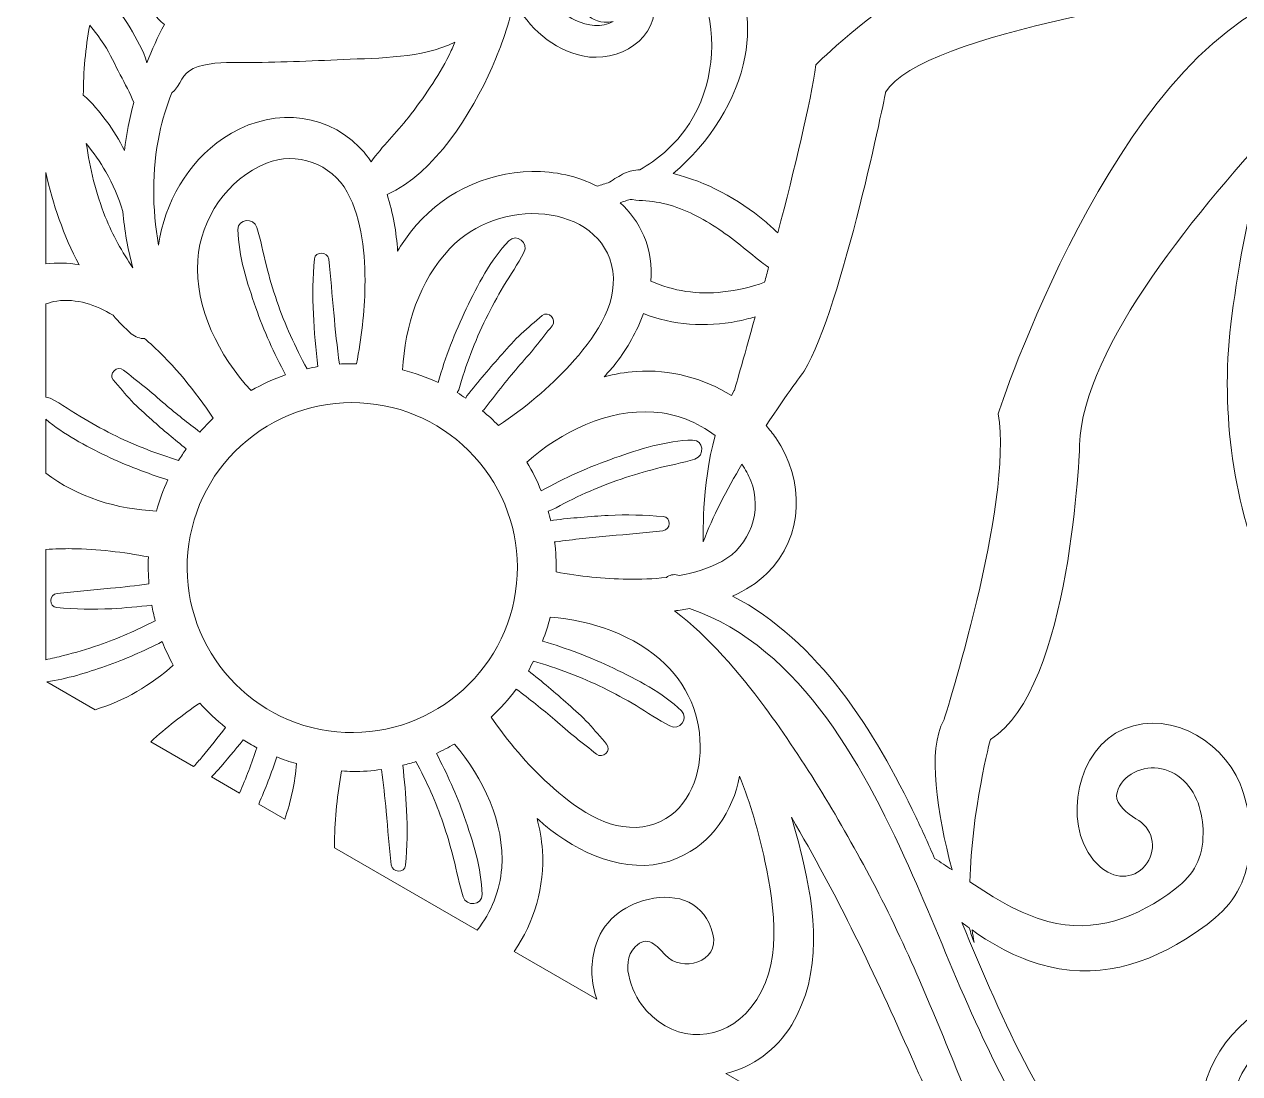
# Model space of a CAD drawing. Extents: x 7 to 992, y -718 to -282.
# Drawn here: x 791.9 to 851.8, y -464 to -412.2 of the extents above; entities that cross this region are included whole.
import ezdxf

# ---------------------------------------------------------------- set-up
doc = ezdxf.new("R2010")
doc.units = 0
doc.header["$MEASUREMENT"] = 0
doc.layers.add('Layer 1', color=7, linetype='Continuous')

msp = doc.modelspace()

# ---------------------------------------------------------------- linework, layer by layer
at = {"layer": 'Layer 1', "lineweight": 0}
for points, knots in [([(515.444, -282.485), (515.444, -282.485), (265.444, -282.485), (265.444, -282.485), (265.444, -282.485), (259.139, -282.485), (259.139, -282.485), (259.139, -282.485), (27.261, -282.485), (27.261, -282.485), (27.261, -282.485), (27.261, -282.863), (27.261, -282.863), (27.261, -282.863), (25.9, -282.863), (25.9, -282.863), (25.9, -282.863), (24.898, -282.863), (24.898, -282.863), (24.898, -282.863), (7.489, -306.853), (7.489, -306.853), (7.489, -306.853), (7.489, -496.33), (7.489, -496.33), (7.489, -496.33), (24.898, -524.256), (24.898, -524.256), (24.898, -524.256), (25.039, -524.256), (25.039, -524.256), (25.039, -524.256), (25.9, -525.977), (25.9, -525.977), (25.9, -525.977), (34.578, -543.332), (34.578, -543.332), (34.578, -543.332), (85.476, -645.118), (85.476, -645.118), (85.476, -645.118), (85.476, -693.393), (85.476, -693.393), (85.476, -693.602), (85.486, -693.809), (85.492, -694.016), (85.35, -694.597), (85.266, -695.2), (85.266, -695.825), (85.266, -695.825), (85.266, -710.022), (85.266, -710.022), (85.266, -714.223), (88.671, -717.628), (92.872, -717.628), (92.872, -717.628), (107.069, -717.628), (107.069, -717.628), (107.484, -717.628), (107.889, -717.586), (108.286, -717.521), (108.736, -717.547), (109.188, -717.561), (109.644, -717.561), (109.644, -717.561), (182.159, -717.561), (182.159, -717.561), (182.563, -717.561), (182.965, -717.551), (183.365, -717.531), (183.743, -717.589), (184.126, -717.628), (184.52, -717.628), (184.52, -717.628), (198.717, -717.628), (198.717, -717.628), (202.917, -717.628), (206.322, -714.223), (206.322, -710.022), (206.322, -710.022), (206.322, -695.825), (206.322, -695.825), (206.322, -695.534), (206.302, -695.248), (206.271, -694.965), (206.303, -694.465), (206.325, -693.962), (206.326, -693.453), (206.326, -693.453), (206.326, -645.118), (206.326, -645.118), (206.326, -645.118), (257.204, -543.332), (257.204, -543.332), (257.204, -543.332), (259.139, -539.46), (259.139, -539.46), (259.139, -539.46), (266.763, -524.209), (266.763, -524.209), (266.763, -524.209), (266.763, -645.118), (266.763, -645.118), (266.763, -645.118), (363.469, -645.118), (363.469, -645.118), (363.737, -645.117), (364.003, -645.104), (364.27, -645.096), (364.76, -645.195), (365.268, -645.248), (365.787, -645.248), (365.787, -645.248), (379.984, -645.248), (379.984, -645.248), (384.185, -645.248), (387.59, -641.843), (387.59, -637.643), (387.59, -637.643), (387.59, -623.445), (387.59, -623.445), (387.59, -623.12), (387.563, -622.802), (387.523, -622.487), (387.556, -621.959), (387.579, -621.428), (387.578, -620.891), (387.578, -620.891), (387.578, -584.634), (387.578, -584.634), (387.578, -584.634), (508.12, -524.362), (508.12, -524.362), (508.12, -524.362), (508.12, -717.561), (508.12, -717.561), (508.12, -717.561), (544.378, -717.561), (544.378, -717.561), (545.281, -717.563), (546.172, -717.512), (547.049, -717.417), (547.049, -717.417), (560.83, -717.417), (560.83, -717.417), (565.03, -717.417), (568.436, -714.012), (568.436, -709.811), (568.436, -709.811), (568.436, -696.131), (568.436, -696.131), (568.534, -695.251), (568.591, -694.358), (568.593, -693.453), (568.593, -693.453), (568.593, -645.118), (568.593, -645.118), (568.593, -645.118), (689.443, -645.118), (689.443, -645.118), (689.443, -645.118), (689.443, -693.393), (689.443, -693.393), (689.443, -693.594), (689.453, -693.791), (689.458, -693.99), (689.345, -694.514), (689.28, -695.056), (689.28, -695.614), (689.28, -695.614), (689.28, -709.811), (689.28, -709.811), (689.28, -714.012), (692.686, -717.417), (696.886, -717.417), (696.886, -717.417), (710.981, -717.417), (710.981, -717.417), (711.845, -717.511), (712.722, -717.561), (713.611, -717.561), (713.611, -717.561), (749.903, -717.561), (749.903, -717.561), (749.903, -717.561), (749.903, -524.209), (749.903, -524.209), (749.903, -524.209), (870.731, -584.622), (870.731, -584.622), (870.731, -584.622), (870.731, -620.95), (870.731, -620.95), (870.731, -621.353), (870.741, -621.753), (870.761, -622.151), (870.71, -622.506), (870.675, -622.865), (870.675, -623.233), (870.675, -623.233), (870.675, -637.431), (870.675, -637.431), (870.675, -641.632), (874.08, -645.036), (878.28, -645.036), (878.28, -645.036), (892.478, -645.036), (892.478, -645.036), (892.583, -645.036), (892.687, -645.025), (892.791, -645.02), (893.486, -645.081), (894.188, -645.118), (894.898, -645.118), (894.898, -645.118), (991.581, -645.118), (991.581, -645.118), (991.581, -645.118), (991.581, -282.485), (991.581, -282.485), (991.581, -282.485), (515.444, -282.485), (515.444, -282.485)], [0, 0, 0, 0, 1, 1, 1, 2, 2, 2, 3, 3, 3, 4, 4, 4, 5, 5, 5, 6, 6, 6, 7, 7, 7, 8, 8, 8, 9, 9, 9, 10, 10, 10, 11, 11, 11, 12, 12, 12, 13, 13, 13, 14, 14, 14, 15, 15, 15, 16, 16, 16, 17, 17, 17, 18, 18, 18, 19, 19, 19, 20, 20, 20, 21, 21, 21, 22, 22, 22, 23, 23, 23, 24, 24, 24, 25, 25, 25, 26, 26, 26, 27, 27, 27, 28, 28, 28, 29, 29, 29, 30, 30, 30, 31, 31, 31, 32, 32, 32, 33, 33, 33, 34, 34, 34, 35, 35, 35, 36, 36, 36, 37, 37, 37, 38, 38, 38, 39, 39, 39, 40, 40, 40, 41, 41, 41, 42, 42, 42, 43, 43, 43, 44, 44, 44, 45, 45, 45, 46, 46, 46, 47, 47, 47, 48, 48, 48, 49, 49, 49, 50, 50, 50, 51, 51, 51, 52, 52, 52, 53, 53, 53, 54, 54, 54, 55, 55, 55, 56, 56, 56, 57, 57, 57, 58, 58, 58, 59, 59, 59, 60, 60, 60, 61, 61, 61, 62, 62, 62, 63, 63, 63, 64, 64, 64, 65, 65, 65, 66, 66, 66, 67, 67, 67, 68, 68, 68, 69, 69, 69, 70, 70, 70, 71, 71, 71, 72, 72, 72, 73, 73, 73, 74, 74, 74, 74]), ([(828.42, -421.895), (827.118, -420.817), (825.553, -419.96), (823.904, -419.563), (825.716, -418.081), (827.057, -415.864), (827.453, -413.817), (828.157, -410.179), (825.896, -406.305), (822.679, -404.668), (820.798, -403.71), (818.629, -403.727), (817.014, -405.173), (816.919, -405.257), (816.842, -405.351), (816.757, -405.44), (816.738, -402.813), (816.237, -400.186), (815.279, -397.742), (815.057, -397.172), (814.804, -396.626), (814.536, -396.093), (818.124, -398.308), (822.118, -399.689), (826.631, -399.661), (827.699, -403.989), (833.112, -405.773), (837.106, -405.75), (841.683, -405.724), (846.488, -404.427), (850.428, -401.972), (850.531, -402.684), (850.672, -403.391), (850.849, -404.088), (838.164, -406.625), (830.943, -414.205), (830.943, -414.205), (830.692, -416.046), (829.891, -419.353), (829.07, -422.49), (828.853, -422.284), (828.639, -422.077), (828.42, -421.895)], [0, 0, 0, 0, 1, 1, 1, 2, 2, 2, 3, 3, 3, 4, 4, 4, 5, 5, 5, 6, 6, 6, 7, 7, 7, 8, 8, 8, 9, 9, 9, 10, 10, 10, 11, 11, 11, 12, 12, 12, 13, 13, 13, 14, 14, 14, 14]), ([(814.99, -414.309), (815.461, -413.254), (815.81, -412.16), (816.084, -411.048), (816.761, -412.367), (818.005, -413.457), (819.45, -413.762), (821.19, -414.128), (823.291, -412.916), (822.95, -410.935), (822.67, -409.304), (820.033, -408.158), (819.324, -410.146), (819.014, -411.017), (819.553, -412.037), (820.516, -412.095), (820.673, -412.104), (820.815, -412.085), (820.947, -412.053), (820.422, -412.41), (819.661, -412.266), (819.119, -412.009), (818.053, -411.505), (817.242, -410.349), (817.179, -409.159), (817.127, -408.203), (817.783, -407.139), (818.541, -406.592), (819.509, -405.893), (820.657, -406.003), (821.702, -406.486), (823.636, -407.379), (824.991, -409.232), (825.549, -411.258), (826.118, -413.33), (825.762, -415.688), (824.483, -417.427), (823.898, -418.222), (823.131, -418.888), (822.268, -419.372), (822.005, -419.391), (821.747, -419.435), (821.518, -419.549), (821.256, -419.68), (821.004, -419.823), (820.777, -419.992), (820.571, -420.056), (820.367, -420.124), (820.161, -420.187), (819.198, -419.682), (818.078, -419.444), (816.949, -419.461), (814.592, -419.498), (812.41, -420.599), (810.96, -422.452), (810.728, -422.749), (810.522, -423.062), (810.328, -423.384), (810.267, -422.474), (810.111, -421.508), (809.806, -420.601), (812.18, -419.526), (813.966, -416.602), (814.99, -414.309)], [0, 0, 0, 0, 1, 1, 1, 2, 2, 2, 3, 3, 3, 4, 4, 4, 5, 5, 5, 6, 6, 6, 7, 7, 7, 8, 8, 8, 9, 9, 9, 10, 10, 10, 11, 11, 11, 12, 12, 12, 13, 13, 13, 14, 14, 14, 15, 15, 15, 16, 16, 16, 17, 17, 17, 18, 18, 18, 19, 19, 19, 20, 20, 20, 21, 21, 21, 21]), ([(797.137, -412.372), (796.799, -411.807), (796.4, -411.288), (795.963, -410.797), (795.847, -410.667), (795.729, -410.536), (795.607, -410.409), (795.897, -409.458), (796.263, -408.531), (796.727, -407.638), (796.921, -408.156), (797.121, -408.673), (797.324, -409.19), (797.536, -409.73), (797.749, -410.27), (797.961, -410.81), (798.151, -411.294), (798.363, -411.913), (798.83, -412.203), (798.504, -412.821), (798.22, -413.456), (797.966, -414.099), (797.966, -414.099), (797.965, -414.092), (797.965, -414.092), (797.803, -413.495), (797.453, -412.898), (797.137, -412.372)], [0, 0, 0, 0, 1, 1, 1, 2, 2, 2, 3, 3, 3, 4, 4, 4, 5, 5, 5, 6, 6, 6, 7, 7, 7, 8, 8, 8, 9, 9, 9, 9]), ([(837.255, -446.527), (836.429, -447.995), (836.923, -451.088), (837.661, -453.912), (837.376, -453.72), (837.092, -453.529), (836.803, -453.344), (836.506, -452.667), (836.204, -451.991), (835.885, -451.322), (833.864, -447.081), (831.084, -442.606), (826.844, -440.401), (827.471, -440.123), (828.052, -439.764), (828.532, -439.29), (830.383, -437.465), (830.4, -434.683), (828.969, -432.593), (828.824, -432.381), (828.659, -432.187), (828.494, -431.994), (829.521, -430.433), (830.369, -429.313), (830.369, -429.313), (832.281, -426.062), (834.386, -415.543), (834.386, -415.543), (836.189, -412.592), (849.925, -410.627), (853.816, -410.125), (853.999, -410.34), (854.186, -410.552), (854.384, -410.755), (845.624, -413.843), (839.933, -431.417), (839.933, -431.417), (840.697, -435.817), (837.255, -446.527), (837.255, -446.527)], [0, 0, 0, 0, 1, 1, 1, 2, 2, 2, 3, 3, 3, 4, 4, 4, 5, 5, 5, 6, 6, 6, 7, 7, 7, 8, 8, 8, 9, 9, 9, 10, 10, 10, 11, 11, 11, 12, 12, 12, 13, 13, 13, 13]), ([(796.861, -418.427), (796.607, -417.919), (796.325, -417.424), (795.98, -416.975), (795.634, -416.524), (795.267, -416.064), (794.833, -415.688), (794.839, -414.524), (794.94, -413.373), (795.151, -412.248), (795.388, -412.528), (795.64, -412.862), (795.849, -413.182), (796.186, -413.698), (796.37, -414.17), (796.651, -414.687), (796.898, -415.139), (797.13, -415.58), (797.318, -416.06), (797.108, -416.842), (796.955, -417.632), (796.861, -418.427)], [0, 0, 0, 0, 1, 1, 1, 2, 2, 2, 3, 3, 3, 4, 4, 4, 5, 5, 5, 6, 6, 6, 7, 7, 7, 7]), ([(801.742, -417.815), (799.965, -419.033), (798.842, -420.996), (798.545, -423.095), (798.22, -421.278), (798.211, -419.409), (798.584, -417.602), (798.729, -416.901), (798.941, -416.231), (799.189, -415.578), (799.189, -415.578), (799.328, -415.463), (799.328, -415.463), (799.749, -414.92), (799.768, -414.514), (800.494, -414.285), (801.215, -414.057), (801.988, -414.086), (802.733, -414.084), (804.374, -414.079), (806.01, -414.013), (807.648, -413.937), (809.475, -413.853), (811.501, -413.875), (813.144, -413.087), (813.048, -413.298), (812.972, -413.517), (812.866, -413.723), (812.306, -414.822), (811.617, -415.825), (810.857, -416.793), (810.263, -417.548), (809.58, -418.212), (809.019, -418.978), (808.844, -418.72), (808.657, -418.473), (808.44, -418.252), (806.615, -416.402), (803.832, -416.384), (801.742, -417.815)], [0, 0, 0, 0, 1, 1, 1, 2, 2, 2, 3, 3, 3, 4, 4, 4, 5, 5, 5, 6, 6, 6, 7, 7, 7, 8, 8, 8, 9, 9, 9, 10, 10, 10, 11, 11, 11, 12, 12, 12, 13, 13, 13, 13]), ([(879.732, -471.974), (878.433, -470.718), (876.487, -470.507), (874.856, -471.243), (873.925, -471.662), (873.128, -472.336), (872.558, -473.184), (872.397, -473.422), (872.26, -473.658), (872.144, -473.895), (872.027, -473.658), (871.892, -473.422), (871.731, -473.184), (871.159, -472.336), (870.363, -471.662), (869.433, -471.243), (867.801, -470.507), (865.856, -470.718), (864.556, -471.974), (865.45, -468.197), (863.812, -463.827), (860.73, -461.427), (858.589, -459.759), (855.832, -459.245), (853.368, -460.538), (851.093, -461.731), (849.357, -464.469), (850.158, -467.081), (850.794, -469.153), (853.829, -470.421), (855.205, -468.245), (855.618, -467.592), (855.304, -466.754), (855.647, -466.132), (856.047, -465.408), (857.096, -465.552), (857.744, -465.809), (858.572, -466.138), (859.114, -466.871), (859.344, -467.715), (859.831, -469.507), (859.122, -471.795), (857.582, -472.878), (855.824, -474.112), (852.814, -473.686), (850.883, -473.108), (846.434, -471.777), (843.563, -467.706), (841.468, -463.81), (840.196, -461.445), (839.17, -458.972), (838.142, -456.499), (838.258, -456.592), (838.382, -456.672), (838.501, -456.761), (838.585, -457.018), (838.666, -457.266), (838.745, -457.498), (838.707, -457.294), (838.678, -457.082), (838.651, -456.871), (839.799, -457.706), (841.072, -458.358), (842.411, -458.682), (845.209, -459.358), (847.76, -458.38), (850.026, -456.755), (851.167, -455.937), (851.976, -454.987), (852.238, -453.581), (852.483, -452.269), (852.363, -450.904), (851.857, -449.667), (850.921, -447.385), (848.023, -445.821), (845.722, -447.172), (843.634, -448.399), (843.104, -452.136), (844.943, -453.749), (845.618, -454.34), (846.562, -454.437), (847.187, -453.699), (847.749, -453.034), (847.633, -451.949), (846.863, -451.478), (846.514, -451.265), (845.871, -450.844), (845.785, -450.398), (845.709, -450.005), (846.045, -449.515), (846.333, -449.299), (847.141, -448.691), (848.161, -448.758), (848.94, -449.386), (849.732, -450.027), (850.038, -451.108), (850.036, -452.094), (850.033, -453.334), (849.614, -454.113), (848.643, -454.862), (846.824, -456.264), (844.675, -457.081), (842.386, -456.454), (840.973, -456.066), (839.743, -455.309), (838.541, -454.504), (838.614, -451.011), (839.55, -447.483), (839.55, -447.483), (843.565, -444.997), (843.948, -432.948), (843.948, -432.948), (844.075, -428.136), (849.982, -421.065), (853.964, -416.833), (853.63, -417.42), (853.336, -418.025), (853.127, -418.67), (852.296, -421.244), (851.808, -423.896), (851.455, -426.574), (850.859, -431.077), (851.459, -435.421), (853.091, -439.653), (854.68, -443.771), (856.75, -448.1), (860.01, -451.177), (863.067, -454.062), (866.4, -454.957), (870.255, -455.319), (870.306, -455.414), (870.399, -455.484), (870.54, -455.477), (870.861, -455.459), (871.18, -455.44), (871.495, -455.419), (871.81, -455.44), (872.127, -455.459), (872.448, -455.477), (872.588, -455.484), (872.683, -455.414), (872.732, -455.319), (876.589, -454.957), (879.921, -454.062), (882.978, -451.177), (886.239, -448.1), (888.31, -443.771), (889.898, -439.653), (891.529, -435.421), (892.129, -431.077), (891.534, -426.574), (891.181, -423.896), (890.692, -421.244), (889.861, -418.67), (889.653, -418.025), (889.358, -417.42), (889.024, -416.833), (893.006, -421.065), (898.913, -428.136), (899.04, -432.948), (899.04, -432.948), (899.423, -444.997), (903.439, -447.483), (903.439, -447.483), (904.527, -451.588), (904.447, -455.325), (903.647, -455.796), (902.814, -456.203), (901.902, -456.454), (899.612, -457.081), (897.464, -456.264), (895.646, -454.862), (894.674, -454.113), (894.254, -453.334), (894.252, -452.094), (894.25, -451.108), (894.556, -450.027), (895.349, -449.386), (896.126, -448.758), (897.147, -448.691), (897.955, -449.299), (898.242, -449.515), (898.578, -450.005), (898.503, -450.398), (898.417, -450.844), (897.774, -451.265), (897.425, -451.478), (896.655, -451.949), (896.539, -453.034), (897.101, -453.699), (897.726, -454.437), (898.67, -454.34), (899.344, -453.749), (901.184, -452.136), (900.654, -448.399), (898.565, -447.172), (896.265, -445.821), (893.367, -447.385), (892.432, -449.667), (891.925, -450.904), (891.805, -452.269), (892.05, -453.581), (892.313, -454.987), (893.121, -455.937), (894.261, -456.755), (896.528, -458.38), (899.079, -459.358), (901.877, -458.682), (903.413, -458.31), (904.875, -457.52), (906.146, -456.499), (905.118, -458.972), (904.092, -461.445), (902.819, -463.81), (900.726, -467.706), (897.855, -471.777), (893.404, -473.108), (891.475, -473.686), (888.463, -474.112), (886.706, -472.878), (885.166, -471.795), (884.456, -469.507), (884.943, -467.715), (885.173, -466.871), (885.715, -466.138), (886.544, -465.809), (887.192, -465.552), (888.24, -465.408), (888.641, -466.132), (888.984, -466.754), (888.67, -467.592), (889.083, -468.245), (890.458, -470.421), (893.494, -469.153), (894.13, -467.081), (894.931, -464.469), (893.194, -461.731), (890.919, -460.538), (888.456, -459.245), (885.699, -459.759), (883.558, -461.427), (880.477, -463.827), (878.837, -468.197), (879.732, -471.974)], [0, 0, 0, 0, 1, 1, 1, 2, 2, 2, 3, 3, 3, 4, 4, 4, 5, 5, 5, 6, 6, 6, 7, 7, 7, 8, 8, 8, 9, 9, 9, 10, 10, 10, 11, 11, 11, 12, 12, 12, 13, 13, 13, 14, 14, 14, 15, 15, 15, 16, 16, 16, 17, 17, 17, 18, 18, 18, 19, 19, 19, 20, 20, 20, 21, 21, 21, 22, 22, 22, 23, 23, 23, 24, 24, 24, 25, 25, 25, 26, 26, 26, 27, 27, 27, 28, 28, 28, 29, 29, 29, 30, 30, 30, 31, 31, 31, 32, 32, 32, 33, 33, 33, 34, 34, 34, 35, 35, 35, 36, 36, 36, 37, 37, 37, 38, 38, 38, 39, 39, 39, 40, 40, 40, 41, 41, 41, 42, 42, 42, 43, 43, 43, 44, 44, 44, 45, 45, 45, 46, 46, 46, 47, 47, 47, 48, 48, 48, 49, 49, 49, 50, 50, 50, 51, 51, 51, 52, 52, 52, 53, 53, 53, 54, 54, 54, 55, 55, 55, 56, 56, 56, 57, 57, 57, 58, 58, 58, 59, 59, 59, 60, 60, 60, 61, 61, 61, 62, 62, 62, 63, 63, 63, 64, 64, 64, 65, 65, 65, 66, 66, 66, 67, 67, 67, 68, 68, 68, 69, 69, 69, 70, 70, 70, 71, 71, 71, 72, 72, 72, 73, 73, 73, 74, 74, 74, 75, 75, 75, 76, 76, 76, 77, 77, 77, 78, 78, 78, 79, 79, 79, 80, 80, 80, 81, 81, 81, 81]), ([(797.278, -424.21), (796.754, -423.429), (796.281, -422.618), (795.918, -421.695), (795.462, -420.533), (795.153, -419.317), (794.982, -418.082), (795.336, -418.522), (795.661, -418.982), (795.942, -419.472), (796.298, -420.091), (796.576, -420.751), (796.787, -421.432), (796.858, -422.366), (797.024, -423.294), (797.278, -424.21)], [0, 0, 0, 0, 1, 1, 1, 2, 2, 2, 3, 3, 3, 4, 4, 4, 5, 5, 5, 5]), ([(806.173, -426.49), (806.22, -427.357), (806.296, -428.223), (806.393, -429.086), (806.215, -429.116), (806.039, -429.152), (805.864, -429.192), (805.274, -428.121), (804.771, -427.006), (804.375, -425.848), (804.179, -425.274), (804.009, -424.692), (803.857, -424.105), (803.694, -423.476), (803.587, -422.835), (803.389, -422.216), (803.231, -421.72), (802.449, -421.774), (802.457, -422.329), (802.477, -423.625), (802.912, -424.965), (803.338, -426.181), (803.736, -427.322), (804.235, -428.425), (804.806, -429.491), (804.217, -429.694), (803.648, -429.956), (803.1, -430.271), (801.538, -428.564), (800.309, -426.194), (800.475, -423.828), (800.617, -421.789), (801.94, -419.82), (803.86, -419.047), (805.328, -418.457), (807.085, -419.077), (807.842, -420.473), (808.595, -421.863), (808.741, -423.569), (808.718, -425.123), (808.698, -426.405), (808.549, -427.688), (808.301, -428.948), (808.021, -428.942), (807.741, -428.942), (807.464, -428.959), (807.348, -428.12), (807.25, -427.278), (807.181, -426.434), (807.108, -425.55), (807.019, -424.673), (806.93, -423.791), (806.89, -423.395), (806.259, -423.371), (806.226, -423.776), (806.151, -424.687), (806.124, -425.578), (806.173, -426.49)], [0, 0, 0, 0, 1, 1, 1, 2, 2, 2, 3, 3, 3, 4, 4, 4, 5, 5, 5, 6, 6, 6, 7, 7, 7, 8, 8, 8, 9, 9, 9, 10, 10, 10, 11, 11, 11, 12, 12, 12, 13, 13, 13, 14, 14, 14, 15, 15, 15, 16, 16, 16, 17, 17, 17, 18, 18, 18, 19, 19, 19, 19]), ([(794.622, -424.063), (794.079, -423.958), (793.529, -423.95), (792.983, -424.019), (792.983, -424.019), (792.983, -419.512), (792.983, -419.512), (793.328, -421.054), (793.859, -422.626), (794.622, -424.063)], [0, 0, 0, 0, 1, 1, 1, 2, 2, 2, 3, 3, 3, 3]), ([(826.358, -425.402), (825.137, -425.539), (823.922, -425.36), (822.807, -424.87), (822.869, -424.121), (822.787, -423.366), (822.471, -422.638), (822.187, -421.984), (821.777, -421.449), (821.296, -421.001), (821.462, -420.95), (821.628, -420.898), (821.79, -420.833), (821.79, -420.833), (821.897, -420.845), (821.897, -420.845), (822.345, -420.911), (822.795, -420.902), (823.244, -420.995), (824.168, -421.186), (825.057, -421.6), (825.851, -422.103), (826.704, -422.645), (827.489, -423.294), (828.267, -423.939), (828.378, -424.031), (828.504, -424.102), (828.619, -424.187), (828.553, -424.437), (828.486, -424.685), (828.42, -424.927), (827.754, -425.165), (827.062, -425.323), (826.358, -425.402)], [0, 0, 0, 0, 1, 1, 1, 2, 2, 2, 3, 3, 3, 4, 4, 4, 5, 5, 5, 6, 6, 6, 7, 7, 7, 8, 8, 8, 9, 9, 9, 10, 10, 10, 11, 11, 11, 11]), ([(817.455, -426.566), (817.107, -426.862), (816.762, -427.162), (816.424, -427.469), (816.088, -427.774), (815.788, -428.126), (815.485, -428.464), (814.885, -429.134), (814.305, -429.822), (813.745, -430.527), (813.745, -430.527), (813.686, -430.645), (813.686, -430.645), (813.547, -430.552), (813.411, -430.453), (813.268, -430.367), (813.268, -430.367), (813.343, -430.222), (813.343, -430.222), (813.688, -429.017), (814.132, -427.846), (814.683, -426.721), (814.951, -426.174), (815.243, -425.64), (815.553, -425.116), (815.883, -424.557), (816.259, -424.029), (816.556, -423.453), (816.797, -422.984), (816.193, -422.488), (815.811, -422.883), (814.906, -423.813), (814.27, -425.07), (813.71, -426.23), (813.145, -427.401), (812.684, -428.621), (812.322, -429.869), (811.763, -429.611), (811.179, -429.403), (810.573, -429.25), (810.684, -427.097), (811.4, -424.846), (812.906, -423.263), (814.103, -422.005), (815.871, -421.387), (817.593, -421.568), (819.203, -421.738), (820.686, -422.664), (820.932, -424.373), (821.186, -426.136), (819.947, -427.759), (818.833, -428.992), (817.799, -430.133), (816.581, -431.126), (815.3, -431.993), (815.05, -431.735), (814.788, -431.493), (814.514, -431.265), (814.514, -431.265), (814.596, -431.195), (814.596, -431.195), (815.129, -430.486), (815.682, -429.792), (816.256, -429.116), (816.547, -428.774), (816.859, -428.448), (817.133, -428.093), (817.399, -427.748), (817.67, -427.408), (817.945, -427.071), (818.196, -426.764), (817.763, -426.306), (817.455, -426.566)], [0, 0, 0, 0, 1, 1, 1, 2, 2, 2, 3, 3, 3, 4, 4, 4, 5, 5, 5, 6, 6, 6, 7, 7, 7, 8, 8, 8, 9, 9, 9, 10, 10, 10, 11, 11, 11, 12, 12, 12, 13, 13, 13, 14, 14, 14, 15, 15, 15, 16, 16, 16, 17, 17, 17, 18, 18, 18, 19, 19, 19, 20, 20, 20, 21, 21, 21, 22, 22, 22, 23, 23, 23, 24, 24, 24, 24]), ([(793.523, -425.852), (794.508, -425.711), (795.446, -426.042), (796.3, -426.55), (796.583, -426.873), (796.882, -427.179), (797.198, -427.461), (797.396, -427.637), (797.626, -427.705), (797.854, -427.7), (797.95, -427.784), (798.048, -427.868), (798.141, -427.952), (799.326, -429.025), (800.352, -430.296), (801.242, -431.632), (801.008, -431.849), (800.784, -432.075), (800.573, -432.31), (799.994, -431.866), (799.418, -431.416), (798.862, -430.943), (798.521, -430.653), (798.193, -430.34), (797.839, -430.066), (797.494, -429.8), (797.153, -429.529), (796.816, -429.254), (796.51, -429.003), (796.052, -429.437), (796.313, -429.744), (796.607, -430.093), (796.907, -430.438), (797.215, -430.776), (797.521, -431.112), (797.872, -431.411), (798.21, -431.714), (798.761, -432.209), (799.332, -432.68), (799.908, -433.146), (799.775, -433.331), (799.651, -433.519), (799.532, -433.711), (798.482, -433.388), (797.454, -433), (796.466, -432.517), (795.92, -432.248), (795.386, -431.956), (794.862, -431.647), (794.303, -431.317), (793.775, -430.941), (793.198, -430.643), (793.198, -430.643), (792.983, -430.593), (792.983, -430.593), (792.983, -430.593), (792.983, -425.993), (792.983, -425.993), (793.153, -425.933), (793.33, -425.88), (793.523, -425.852)], [0, 0, 0, 0, 1, 1, 1, 2, 2, 2, 3, 3, 3, 4, 4, 4, 5, 5, 5, 6, 6, 6, 7, 7, 7, 8, 8, 8, 9, 9, 9, 10, 10, 10, 11, 11, 11, 12, 12, 12, 13, 13, 13, 14, 14, 14, 15, 15, 15, 16, 16, 16, 17, 17, 17, 18, 18, 18, 19, 19, 19, 20, 20, 20, 20]), ([(827.955, -426.627), (827.365, -428.758), (826.927, -430.27), (826.927, -430.27), (826.927, -430.27), (826.787, -430.513), (826.787, -430.513), (825.403, -429.643), (823.747, -429.213), (822.099, -429.32), (821.561, -429.354), (821.034, -429.453), (820.517, -429.584), (820.713, -429.356), (820.924, -429.138), (821.106, -428.899), (821.652, -428.179), (822.13, -427.345), (822.447, -426.468), (823.9, -427.057), (825.517, -427.145), (827.064, -426.85), (827.363, -426.792), (827.658, -426.708), (827.955, -426.627)], [0, 0, 0, 0, 1, 1, 1, 2, 2, 2, 3, 3, 3, 4, 4, 4, 5, 5, 5, 6, 6, 6, 7, 7, 7, 8, 8, 8, 8]), ([(800.037, -437.826), (800.351, -435.675), (801.482, -433.774), (803.226, -432.475), (804.969, -431.175), (807.114, -430.632), (809.265, -430.946), (811.415, -431.259), (813.315, -432.392), (814.615, -434.135), (815.915, -435.878), (816.458, -438.022), (816.145, -440.173), (815.497, -444.614), (811.355, -447.698), (806.916, -447.053), (802.477, -446.406), (799.39, -442.267), (800.037, -437.826)], [0, 0, 0, 0, 1, 1, 1, 2, 2, 2, 3, 3, 3, 4, 4, 4, 5, 5, 5, 6, 6, 6, 6]), ([(823.423, -436.48), (822.512, -436.406), (821.622, -436.378), (820.709, -436.427), (819.806, -436.476), (818.904, -436.553), (818.006, -436.656), (818.006, -436.656), (817.884, -436.696), (817.884, -436.696), (817.846, -436.534), (817.799, -436.373), (817.753, -436.213), (817.753, -436.213), (817.93, -436.157), (817.93, -436.157), (819.025, -435.55), (820.166, -435.034), (821.351, -434.629), (821.925, -434.433), (822.507, -434.263), (823.094, -434.111), (823.724, -433.949), (824.364, -433.841), (824.983, -433.643), (825.48, -433.485), (825.426, -432.704), (824.871, -432.711), (823.574, -432.731), (822.234, -433.167), (821.02, -433.592), (819.77, -434.028), (818.561, -434.572), (817.404, -435.212), (817.205, -434.725), (816.976, -434.247), (816.698, -433.79), (818.39, -432.307), (820.673, -431.165), (822.956, -431.325), (824.045, -431.401), (825.107, -431.822), (825.985, -432.483), (825.288, -434.98), (825.397, -437.729), (825.397, -437.729), (825.848, -436.505), (826.56, -435.153), (827.305, -433.895), (827.471, -434.154), (827.621, -434.423), (827.737, -434.711), (828.327, -436.179), (827.707, -437.936), (826.312, -438.692), (825.665, -439.042), (824.95, -439.257), (824.215, -439.389), (824.215, -439.389), (824.148, -439.37), (824.148, -439.37), (823.914, -439.311), (823.725, -439.369), (823.582, -439.483), (822.938, -439.557), (822.287, -439.578), (821.661, -439.569), (820.483, -439.551), (819.303, -439.426), (818.143, -439.213), (818.154, -438.714), (818.129, -438.218), (818.067, -437.728), (818.067, -437.728), (818.122, -437.732), (818.122, -437.732), (819, -437.607), (819.882, -437.508), (820.766, -437.435), (821.649, -437.363), (822.526, -437.272), (823.408, -437.184), (823.805, -437.144), (823.829, -436.513), (823.423, -436.48)], [0, 0, 0, 0, 1, 1, 1, 2, 2, 2, 3, 3, 3, 4, 4, 4, 5, 5, 5, 6, 6, 6, 7, 7, 7, 8, 8, 8, 9, 9, 9, 10, 10, 10, 11, 11, 11, 12, 12, 12, 13, 13, 13, 14, 14, 14, 15, 15, 15, 16, 16, 16, 17, 17, 17, 18, 18, 18, 19, 19, 19, 20, 20, 20, 21, 21, 21, 22, 22, 22, 23, 23, 23, 24, 24, 24, 25, 25, 25, 26, 26, 26, 27, 27, 27, 28, 28, 28, 28]), ([(795.976, -433.49), (796.953, -433.961), (797.97, -434.344), (799.003, -434.674), (798.77, -435.166), (798.584, -435.683), (798.433, -436.213), (796.512, -436.12), (794.522, -435.529), (792.983, -434.34), (792.983, -434.34), (792.983, -431.68), (792.983, -431.68), (793.866, -432.426), (794.95, -432.996), (795.976, -433.49)], [0, 0, 0, 0, 1, 1, 1, 2, 2, 2, 3, 3, 3, 4, 4, 4, 5, 5, 5, 5]), ([(792.983, -438.105), (793.417, -438.078), (793.852, -438.06), (794.273, -438.066), (795.537, -438.085), (796.803, -438.231), (798.045, -438.473), (798.022, -438.92), (798.033, -439.365), (798.067, -439.807), (797.44, -439.885), (796.811, -439.967), (796.18, -440.018), (795.296, -440.09), (794.418, -440.181), (793.537, -440.27), (793.141, -440.31), (793.116, -440.941), (793.523, -440.974), (794.433, -441.048), (795.323, -441.076), (796.235, -441.026), (796.896, -440.991), (797.552, -440.924), (798.209, -440.859), (798.257, -441.114), (798.31, -441.367), (798.377, -441.617), (797.476, -442.08), (796.554, -442.497), (795.594, -442.825), (795.021, -443.021), (794.439, -443.191), (793.851, -443.342), (793.563, -443.417), (793.273, -443.481), (792.983, -443.547), (792.983, -443.547), (792.983, -438.105), (792.983, -438.105)], [0, 0, 0, 0, 1, 1, 1, 2, 2, 2, 3, 3, 3, 4, 4, 4, 5, 5, 5, 6, 6, 6, 7, 7, 7, 8, 8, 8, 9, 9, 9, 10, 10, 10, 11, 11, 11, 12, 12, 12, 13, 13, 13, 13]), ([(814.937, -446.37), (815.396, -445.945), (815.812, -445.485), (816.18, -444.99), (816.826, -445.481), (817.464, -445.985), (818.083, -446.51), (818.425, -446.801), (818.751, -447.114), (819.107, -447.388), (819.451, -447.653), (819.792, -447.924), (820.129, -448.2), (820.435, -448.451), (820.894, -448.017), (820.633, -447.709), (820.337, -447.361), (820.038, -447.016), (819.731, -446.678), (819.425, -446.342), (819.073, -446.043), (818.735, -445.739), (818.099, -445.168), (817.442, -444.619), (816.774, -444.085), (816.864, -443.932), (816.943, -443.771), (817.025, -443.613), (818.213, -443.956), (819.369, -444.393), (820.48, -444.937), (821.025, -445.205), (821.559, -445.497), (822.083, -445.807), (822.643, -446.137), (823.17, -446.513), (823.747, -446.81), (824.215, -447.051), (824.712, -446.448), (824.317, -446.064), (823.387, -445.161), (822.13, -444.523), (820.969, -443.964), (819.843, -443.421), (818.67, -442.978), (817.471, -442.623), (817.618, -442.239), (817.751, -441.849), (817.851, -441.445), (819.906, -441.607), (822.016, -442.325), (823.522, -443.757), (824.779, -444.954), (825.397, -446.721), (825.216, -448.443), (825.047, -450.054), (824.121, -451.536), (822.411, -451.782), (820.648, -452.036), (819.025, -450.798), (817.793, -449.683), (816.716, -448.708), (815.769, -447.571), (814.937, -446.37)], [0, 0, 0, 0, 1, 1, 1, 2, 2, 2, 3, 3, 3, 4, 4, 4, 5, 5, 5, 6, 6, 6, 7, 7, 7, 8, 8, 8, 9, 9, 9, 10, 10, 10, 11, 11, 11, 12, 12, 12, 13, 13, 13, 14, 14, 14, 15, 15, 15, 16, 16, 16, 17, 17, 17, 18, 18, 18, 19, 19, 19, 20, 20, 20, 21, 21, 21, 21]), ([(843.08, -471.502), (840.925, -469.537), (839.225, -467.035), (838.125, -464.336), (836.762, -460.996), (835.431, -457.677), (833.737, -454.484), (832.158, -451.507), (830.429, -448.593), (828.426, -445.88), (827.13, -444.123), (825.706, -442.457), (823.977, -441.129), (824.224, -441.102), (824.473, -441.066), (824.722, -441.023), (830.276, -442.909), (833.492, -449.133), (835.718, -454.179), (837.695, -458.664), (839.367, -463.393), (842.095, -467.498), (844.349, -470.893), (847.453, -473.842), (851.57, -474.659), (853.474, -475.037), (855.948, -475.203), (857.726, -474.29), (859.274, -473.496), (860.301, -471.888), (860.642, -470.209), (860.956, -468.665), (860.759, -466.835), (859.644, -465.636), (858.532, -464.442), (856.116, -463.902), (854.894, -465.238), (854.312, -465.875), (854.582, -466.564), (854.261, -467.272), (853.966, -467.921), (853.099, -468.113), (852.471, -467.844), (850.925, -467.181), (851.393, -464.835), (852.076, -463.737), (853.8, -460.968), (857.328, -460.813), (859.715, -462.748), (863.821, -466.076), (864.846, -473.825), (859.088, -476.077), (856.463, -477.103), (853.281, -476.598), (850.656, -475.822), (847.837, -474.989), (845.249, -473.479), (843.08, -471.502)], [0, 0, 0, 0, 1, 1, 1, 2, 2, 2, 3, 3, 3, 4, 4, 4, 5, 5, 5, 6, 6, 6, 7, 7, 7, 8, 8, 8, 9, 9, 9, 10, 10, 10, 11, 11, 11, 12, 12, 12, 13, 13, 13, 14, 14, 14, 15, 15, 15, 16, 16, 16, 17, 17, 17, 18, 18, 18, 19, 19, 19, 19]), ([(798.721, -442.652), (798.877, -443.05), (799.061, -443.437), (799.269, -443.816), (798.179, -444.778), (796.838, -445.588), (795.411, -446.007), (795.411, -446.007), (793.039, -444.637), (793.039, -444.637), (794.023, -444.489), (795.01, -444.182), (795.926, -443.862), (796.886, -443.526), (797.814, -443.109), (798.721, -442.652)], [0, 0, 0, 0, 1, 1, 1, 2, 2, 2, 3, 3, 3, 4, 4, 4, 5, 5, 5, 5]), ([(800.573, -445.681), (800.966, -446.123), (801.395, -446.521), (801.85, -446.883), (801.469, -447.373), (801.091, -447.865), (800.69, -448.338), (800.553, -448.498), (800.411, -448.655), (800.272, -448.813), (800.272, -448.813), (798.157, -447.592), (798.157, -447.592), (798.912, -446.897), (799.726, -446.258), (800.573, -445.681)], [0, 0, 0, 0, 1, 1, 1, 2, 2, 2, 3, 3, 3, 4, 4, 4, 5, 5, 5, 5]), ([(801.46, -448.99), (801.894, -448.506), (802.304, -448.003), (802.716, -447.5), (802.934, -447.638), (803.157, -447.765), (803.385, -447.885), (803.142, -448.645), (802.854, -449.389), (802.531, -450.118), (802.531, -450.118), (801.159, -449.326), (801.159, -449.326), (801.26, -449.213), (801.36, -449.101), (801.46, -448.99)], [0, 0, 0, 0, 1, 1, 1, 2, 2, 2, 3, 3, 3, 4, 4, 4, 5, 5, 5, 5]), ([(807.565, -449.023), (807.747, -449.033), (807.93, -449.063), (808.112, -449.063), (808.59, -449.063), (809.065, -449.024), (809.533, -448.956), (809.621, -449.643), (809.707, -450.33), (809.764, -451.02), (809.836, -451.904), (809.927, -452.781), (810.016, -453.663), (810.056, -454.059), (810.687, -454.083), (810.72, -453.677), (810.794, -452.767), (810.821, -451.876), (810.773, -450.964), (810.732, -450.224), (810.661, -449.486), (810.585, -448.749), (810.803, -448.694), (811.019, -448.633), (811.232, -448.563), (811.752, -449.543), (812.211, -450.554), (812.57, -451.605), (812.767, -452.179), (812.937, -452.761), (813.088, -453.349), (813.25, -453.978), (813.358, -454.619), (813.556, -455.237), (813.715, -455.734), (814.496, -455.68), (814.488, -455.124), (814.469, -453.829), (814.032, -452.489), (813.607, -451.273), (813.233, -450.202), (812.765, -449.167), (812.239, -448.163), (812.542, -448.024), (812.838, -447.871), (813.127, -447.703), (814.545, -449.378), (815.614, -451.593), (815.459, -453.807), (815.381, -454.919), (814.941, -456.001), (814.253, -456.886), (814.253, -456.886), (807.22, -452.825), (807.22, -452.825), (807.22, -452.721), (807.214, -452.614), (807.216, -452.512), (807.233, -451.345), (807.356, -450.175), (807.565, -449.023)], [0, 0, 0, 0, 1, 1, 1, 2, 2, 2, 3, 3, 3, 4, 4, 4, 5, 5, 5, 6, 6, 6, 7, 7, 7, 8, 8, 8, 9, 9, 9, 10, 10, 10, 11, 11, 11, 12, 12, 12, 13, 13, 13, 14, 14, 14, 15, 15, 15, 16, 16, 16, 17, 17, 17, 18, 18, 18, 19, 19, 19, 20, 20, 20, 20]), ([(805.341, -448.669), (805.271, -449.592), (805.072, -450.52), (804.762, -451.406), (804.762, -451.406), (803.478, -450.664), (803.478, -450.664), (803.814, -449.905), (804.114, -449.13), (804.372, -448.341), (804.688, -448.466), (805.011, -448.576), (805.341, -448.669)], [0, 0, 0, 0, 1, 1, 1, 2, 2, 2, 3, 3, 3, 4, 4, 4, 4]), ([(825.873, -457.08), (825.485, -455.524), (824.15, -455.021), (822.683, -455.366), (821.406, -455.665), (820.413, -456.464), (820.052, -457.771), (819.815, -458.626), (819.878, -459.487), (820.147, -460.288), (820.147, -460.288), (816.073, -457.936), (816.073, -457.936), (817.074, -456.495), (817.579, -454.718), (817.465, -452.95), (817.43, -452.412), (817.331, -451.885), (817.2, -451.368), (817.429, -451.563), (817.646, -451.775), (817.885, -451.956), (819.625, -453.277), (822.007, -454.251), (824.147, -453.321), (825.867, -452.573), (826.851, -451.022), (827.186, -449.284), (827.72, -450.644), (828.139, -452.053), (828.433, -453.473), (828.922, -455.835), (829.366, -458.646), (827.755, -460.689), (826.392, -462.418), (824.091, -462.499), (822.597, -460.857), (821.969, -460.168), (821.209, -458.533), (822.037, -457.701), (822.646, -457.09), (823.116, -457.656), (823.515, -458.103), (824.318, -459.007), (826.219, -458.466), (825.873, -457.08)], [0, 0, 0, 0, 1, 1, 1, 2, 2, 2, 3, 3, 3, 4, 4, 4, 5, 5, 5, 6, 6, 6, 7, 7, 7, 8, 8, 8, 9, 9, 9, 10, 10, 10, 11, 11, 11, 12, 12, 12, 13, 13, 13, 14, 14, 14, 15, 15, 15, 15]), ([(829.756, -461.552), (831.292, -458.994), (830.924, -455.967), (830.255, -453.195), (830.102, -452.561), (829.93, -451.934), (829.739, -451.314), (831.984, -455.109), (833.884, -459.125), (835.656, -463.134), (836.92, -465.991), (838.208, -468.626), (840.35, -470.947), (841.267, -471.94), (842.259, -472.841), (843.311, -473.663), (843.311, -473.663), (826.509, -463.961), (826.509, -463.961), (827.826, -463.633), (829.011, -462.793), (829.756, -461.552)], [0, 0, 0, 0, 1, 1, 1, 2, 2, 2, 3, 3, 3, 4, 4, 4, 5, 5, 5, 6, 6, 6, 7, 7, 7, 7])]:
    msp.add_open_spline(points, degree=3, knots=knots, dxfattribs=at)

doc.saveas('drawing.dxf')
